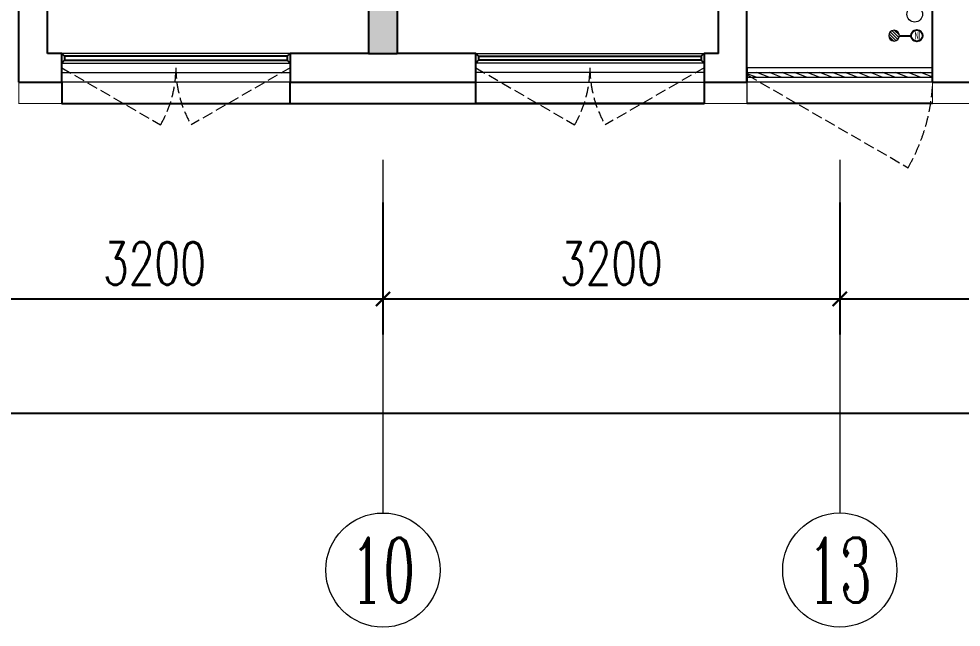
# Model space of a CAD drawing. Extents: x 3753737 to 4713801, y -857380 to 24339.
# Drawn here: x 4219063 to 4225663, y -713243 to -708980 of the extents above; entities that cross this region are included whole.
import ezdxf
from ezdxf.enums import TextEntityAlignment as Align

# ---------------------------------------------------------------- set-up
doc = ezdxf.new("R2010")
doc.units = 0
doc.header["$LTSCALE"] = 1000
doc.header["$MEASUREMENT"] = 0
doc.linetypes.add('DASH', pattern=[0.35, 0.25, -0.1])
doc.layers.get('0').update_dxf_attribs({"linetype": 'CONTINUOUS'})
doc.layers.get('Defpoints').update_dxf_attribs({"linetype": 'CONTINUOUS'})
for name, color, linetype in [('!!电气', 1, 'CONTINUOUS'), ('3-栏杆1', 252, 'CONTINUOUS'), ('VPIPE-凝结', 150, 'CONTINUOUS'), ('WALL', 252, 'CONTINUOUS'), ('保温', 6, 'CONTINUOUS'), ('看线', 185, 'CONTINUOUS')]:
    doc.layers.add(name, color=color, linetype=linetype)
for name, color, linetype, lineweight in [('AXIS', 114, 'CONTINUOUS', 20), ('AXIS_TEXT', 7, 'CONTINUOUS', 20), ('EQUIP_地漏', 7, 'CONTINUOUS', 18), ('PUB_TEXT', 7, 'CONTINUOUS', 20), ('VPIPE-废水', 31, 'TG_F', 18), ('WINDOW', 146, 'CONTINUOUS', 20)]:
    doc.layers.add(name, color=color, linetype=linetype, lineweight=lineweight)
doc.styles.add('_TCH_AXIS', font='COMPLEX', dxfattribs={"bigfont": 'GBCBIG'})
doc.styles.add('_TCH_DIM_T3', font='SIMPLEX.shx', dxfattribs={"width": 0.705882, "bigfont": 'GBCBIG.shx'})
doc.styles.add('COMPLEX', font='COMPLEX')
doc.styles.get("Standard").update_dxf_attribs({"font": 'gbenor.shx', "bigfont": 'gbcbig.shx'})
doc.styles.add('TG_LINETYPE', font='SIMPLEX', dxfattribs={"width": 0.8, "height": 3, "bigfont": 'HZTXT'})
doc.linetypes.add('TG_F', pattern='A,2,-0.3,["F",TG_LINETYPE,S=0.1,R=0,X=-0.23,Y=-0.15],0', length=2.3)
doc.dimstyles.new('_TCH_ARCH&&100', dxfattribs={"dimtxt": 297.5, "dimasz": 100, "dimexe": 250, "dimexo": 300, "dimgap": 100, "dimtad": 1, "dimdec": 0, "dimzin": 0, "dimdsep": 46, "dimtxsty": '_TCH_DIM_T3', "dimblk": 'ARCHTICK', "dimcen": 0.09, "dimclrt": 7, "dimazin": 2, "dimtfac": 1, "dimtdec": 0, "dimtix": 1, "dimtmove": 2, "dimatfit": 3, "dimfxl": 1, "dimtolj": 1, "dimtzin": 0, "dimarcsym": 0})

# ---------------------------------------------------------------- blocks, each defined once
blk = doc.blocks.new('GDFGDGRD')
at = {"layer": '保温', "linetype": 'Continuous', "ltscale": 10}
h = blk.add_hatch(dxfattribs=at)
h.set_pattern_fill('HEX', color=251, scale=10, angle=90, style=0)
h.set_pattern_definition([(90, (-70765.891, -152124.736), (-16.49778, 1e-15), [9.525, -19.05]), (210, (-70765.891, -152124.736), (8.24889, -14.2874966), [9.525, -19.05]), (150, (-70765.891, -152115.211), (-8.24889, -14.2874966), [9.525, -19.05])])
h.paths.add_polyline_path([(433016.7, 363923.7), (433216.7, 363923.7), (433216.7, 368523.7), (433016.7, 368523.7)])
at = {"layer": '保温', "color": 251, "linetype": 'ByBlock', "ltscale": 10}
blk.add_line((433016.6, 363923.7), (433216.6, 363923.7), dxfattribs=at)
blk = doc.blocks.new('ASDFSD')
at = {"layer": '3-栏杆1', "color": 5}
for p, q in [((681762.6, 334937.5), (681742.3, 334955.3)), ((681742.3, 334955.3), (681762.6, 334937.5)), ((683322.1, 334937.5), (683342.3, 334955.3)), ((683342.3, 334955.3), (683322.1, 334937.5)), ((681742.3, 334888.4), (681762.6, 334908.3)), ((683322.1, 334937.5), (681762.6, 334937.5)), ((681762.6, 334937.5), (681762.6, 334908.3)), ((681762.6, 334908.2), (683322.1, 334908.2)), ((683322.1, 334937.5), (683322.1, 334908.3)), ((683322.1, 334908.3), (683342.3, 334888.4)), ((683342.3, 334888.4), (683322.1, 334908.3))]:
    blk.add_line(p, q, dxfattribs=at)
blk = doc.blocks.new('$TwtSys$00000141')
at = {"color": 252}
for p, q in [((-47.1, 3.8), (-5, 45.9)), ((-47.1, 3.8), (-5, 45.9)), ((-43.6, -17.5), (17.5, 43.6)), ((-43.6, -17.5), (17.5, 43.6)), ((-33.2, -33.2), (33.2, 33.2)), ((-33.2, -33.2), (33.2, 33.2)), ((-16.2, -43.5), (43.8, 16.4)), ((-16.2, -43.5), (43.8, 16.4)), ((5.7, -46.1), (46.1, -5.7)), ((5.7, -46.1), (46.1, -5.7))]:
    blk.add_line(p, q, dxfattribs=at)
blk.add_circle((0, 0), 47, dxfattribs=at)
blk.add_circle((0, 0), 47, dxfattribs=at)
blk = doc.blocks.new('_ArchTick')
at = {"color": 0, "linetype": 'ByBlock', "const_width": 0.15}
blk.add_lwpolyline([(-0.5, -0.5), (0.5, 0.5)], dxfattribs=at)
blk = doc.blocks.new('*D458')
at = {"layer": 'AXIS', "color": 0, "lineweight": -2, "transparency": 16777216}
for p, q in [((-100, -944.9), (-100, -2669.9)), ((50100, -944.9), (50100, -2669.9)), ((-100, -2419.9), (50100, -2419.9))]:
    blk.add_line(p, q, dxfattribs=at)
at = {"layer": 'Defpoints', "color": 0, "transparency": 16777216}
for p in [(-100, -644.9), (50100, -644.9), (50100, -2419.9)]:
    blk.add_point(p, dxfattribs=at)
at = {"layer": 'AXIS', "color": 0, "lineweight": -2, "transparency": 16777216, "xscale": 100, "yscale": 100, "zscale": 100, "rotation": 180}
blk.add_blockref('_ArchTick', (-100, -2419.9), dxfattribs=at)
at = {"layer": 'AXIS', "color": 0, "lineweight": -2, "transparency": 16777216, "xscale": 100, "yscale": 100, "zscale": 100}
blk.add_blockref('_ArchTick', (50100, -2419.9), dxfattribs=at)
at = {"layer": 'AXIS', "color": 7, "transparency": 16777216, "insert": (25000, -2171.1), "char_height": 297.5, "attachment_point": 5, "style": '_TCH_DIM_T3'}
blk.add_mtext('\\A1;50200', dxfattribs=at)
blk = doc.blocks.new('*D462')
at = {"layer": 'AXIS', "color": 0, "lineweight": -2, "transparency": 16777216}
for p, q in [((9300, -944.9), (9300, -1869.9)), ((12500, -944.9), (12500, -1869.9)), ((9300, -1619.9), (12500, -1619.9))]:
    blk.add_line(p, q, dxfattribs=at)
at = {"layer": 'Defpoints', "color": 0, "transparency": 16777216}
for p in [(9300, -644.9), (12500, -644.9), (12500, -1619.9)]:
    blk.add_point(p, dxfattribs=at)
at = {"layer": 'AXIS', "color": 0, "lineweight": -2, "transparency": 16777216, "xscale": 100, "yscale": 100, "zscale": 100, "rotation": 180}
blk.add_blockref('_ArchTick', (9300, -1619.9), dxfattribs=at)
at = {"layer": 'AXIS', "color": 0, "lineweight": -2, "transparency": 16777216, "xscale": 100, "yscale": 100, "zscale": 100}
blk.add_blockref('_ArchTick', (12500, -1619.9), dxfattribs=at)
at = {"layer": 'AXIS', "color": 7, "transparency": 16777216, "insert": (10900, -1371.1), "char_height": 297.5, "attachment_point": 5, "style": '_TCH_DIM_T3'}
blk.add_mtext('\\A1;3200', dxfattribs=at)
blk = doc.blocks.new('*D463')
at = {"layer": 'AXIS', "color": 0, "lineweight": -2, "transparency": 16777216}
for p, q in [((12500, -944.9), (12500, -1869.9)), ((15700, -944.9), (15700, -1869.9)), ((12500, -1619.9), (15700, -1619.9))]:
    blk.add_line(p, q, dxfattribs=at)
at = {"layer": 'Defpoints', "color": 0, "transparency": 16777216}
for p in [(12500, -644.9), (15700, -644.9), (15700, -1619.9)]:
    blk.add_point(p, dxfattribs=at)
at = {"layer": 'AXIS', "color": 0, "lineweight": -2, "transparency": 16777216, "xscale": 100, "yscale": 100, "zscale": 100, "rotation": 180}
blk.add_blockref('_ArchTick', (12500, -1619.9), dxfattribs=at)
at = {"layer": 'AXIS', "color": 0, "lineweight": -2, "transparency": 16777216, "xscale": 100, "yscale": 100, "zscale": 100}
blk.add_blockref('_ArchTick', (15700, -1619.9), dxfattribs=at)
at = {"layer": 'AXIS', "color": 7, "transparency": 16777216, "insert": (14100, -1371.1), "char_height": 297.5, "attachment_point": 5, "style": '_TCH_DIM_T3'}
blk.add_mtext('\\A1;3200', dxfattribs=at)
blk = doc.blocks.new('*D464')
at = {"layer": 'AXIS', "color": 0, "lineweight": -2, "transparency": 16777216}
for p, q in [((15700, -944.9), (15700, -1869.9)), ((21500, -944.9), (21500, -1869.9)), ((15700, -1619.9), (21500, -1619.9))]:
    blk.add_line(p, q, dxfattribs=at)
at = {"layer": 'Defpoints', "color": 0, "transparency": 16777216}
for p in [(15700, -644.9), (21500, -644.9), (21500, -1619.9)]:
    blk.add_point(p, dxfattribs=at)
at = {"layer": 'AXIS', "color": 0, "lineweight": -2, "transparency": 16777216, "xscale": 100, "yscale": 100, "zscale": 100, "rotation": 180}
blk.add_blockref('_ArchTick', (15700, -1619.9), dxfattribs=at)
at = {"layer": 'AXIS', "color": 0, "lineweight": -2, "transparency": 16777216, "xscale": 100, "yscale": 100, "zscale": 100}
blk.add_blockref('_ArchTick', (21500, -1619.9), dxfattribs=at)
at = {"layer": 'AXIS', "color": 7, "transparency": 16777216, "insert": (18600, -1371.1), "char_height": 297.5, "attachment_point": 5, "style": '_TCH_DIM_T3'}
blk.add_mtext('\\A1;5800', dxfattribs=at)
blk = doc.blocks.new('_AXISO')
blk.add_circle((0, 0), 0.5)
at = {"layer": 'AXIS_TEXT', "style": 'COMPLEX', "width": 1.041667}
blk.add_attdef('A', text='', height=0.56, dxfattribs=at).set_placement((-0.25, -0.28), (0.25, -0.28), align=Align.FIT)
blk = doc.blocks.new('$WINLIB2D$00000001')
at = {"color": 0}
for points in [[(-0.5, 0.5), (-0.5, -0.5)], [(-0.5, 0.5), (0.5, 0.5)], [(0.5, -0.5), (0.5, 0.5)], [(0.5, 0.1667), (-0.5, 0.1667)], [(0.5, -0.1667), (-0.5, -0.1667)], [(-0.5, -0.5), (0.5, -0.5)]]:
    blk.add_lwpolyline(points, dxfattribs=at)
blk = doc.blocks.new('$WINLIB2D$00000039')
at = {"color": 0}
for points in [[(-0.5, 0.5), (-0.5, -0.5)], [(0.5, 0.5), (-0.5, 0.5)], [(0.5, -0.5), (0.5, 0.5)], [(-0.5, 0.1667), (0.5, 0.1667)], [(-0.3839, -0.1667), (-0.448, 0.1667)], [(-0.3159, -0.1667), (-0.38, 0.1667)], [(-0.2479, -0.1667), (-0.312, 0.1667)], [(-0.1799, -0.1667), (-0.244, 0.1667)], [(-0.1119, -0.1667), (-0.176, 0.1667)], [(-0.0439, -0.1667), (-0.108, 0.1667)], [(0.0241, -0.1667), (-0.04, 0.1667)], [(0.0921, -0.1667), (0.028, 0.1667)], [(0.16, -0.1667), (0.0959, 0.1667)], [(0.228, -0.1667), (0.1639, 0.1667)], [(0.296, -0.1667), (0.2319, 0.1667)], [(0.364, -0.1667), (0.2999, 0.1667)], [(0.432, -0.1667), (0.3679, 0.1667)], [(0.5, -0.1667), (0.4359, 0.1667)], [(-0.4519, -0.1667), (-0.5, 0.0836)], [(-0.5, -0.1667), (0.5, -0.1667)], [(0.5, -0.5), (-0.5, -0.5)]]:
    blk.add_lwpolyline(points, dxfattribs=at)
blk = doc.blocks.new('A$C1C403CBE')
at = {"color": 252, "const_width": 8}
for points in [[(9950, -100), (9950, -250), (10250, -250), (10250, -100)], [(15050, -100), (15050, -250), (14750, -250), (14750, -100)], [(16650, -100), (16650, -250), (16350, -250), (16350, -100)]]:
    blk.add_lwpolyline(points, dxfattribs=at)
at = {"layer": 'AXIS'}
for p, q in [((12500, -644.9), (12500, -3119.9)), ((15700, -644.8), (15700, -3119.8))]:
    blk.add_line(p, q, dxfattribs=at)
at = {"layer": 'VPIPE-凝结', "color": 252, "ltscale": 0.1}
blk.add_lwpolyline([(16117.6, 225), (16200, 225)], dxfattribs=at)
at = {"layer": 'VPIPE-凝结', "color": 252}
blk.add_circle((16240, 225), 40, dxfattribs=at)
at = {"layer": 'VPIPE-废水', "color": 252}
blk.add_circle((16225, 375), 55, dxfattribs=at)
at = {"layer": 'WALL', "color": 252}
for p, q in [((12400, 4700), (12400, 100)), ((12600, 4700), (12600, 100)), ((10150, 100), (10150, 700)), ((14850, 100), (14850, 700)), ((9950, -100), (9950, 500)), ((15050, -100), (15050, 500)), ((16350, 0), (16350, 500)), ((10250, 100), (10150, 100)), ((10250, -100), (10250, 100)), ((12400, 100), (11850, 100)), ((11850, 100), (11850, -100)), ((13150, 100), (12600, 100)), ((13150, -100), (13150, 100)), ((14850, 100), (14750, 100)), ((14750, 100), (14750, -100)), ((16350, -100), (16350, 0)), ((9950, -100), (10250, -100)), ((11850, -100), (12500, -100)), ((12500, -100), (13150, -100)), ((14750, -100), (15050, -100)), ((16350, -100), (16550, -100)), ((16550, -100), (16550, -100)), ((16550, -100), (16650, -100))]:
    blk.add_line(p, q, dxfattribs=at)
at = {"layer": 'WINDOW', "color": 252, "linetype": 'DASH', "ltscale": 0.3}
for points in [[(10250, 0), (10942.8, -400, 0.131652), (11050, 0)], [(11850, 0), (11157.2, -400, -0.131652), (11050, 0)], [(13150, 0), (13842.8, -400, 0.131652), (13950, 0)], [(14750, 0), (14057.2, -400, -0.131652), (13950, 0)], [(15051.9, -50), (16177.8, -700, 0.131652), (16351.9, -50)]]:
    blk.add_lwpolyline(points, format="xyb", dxfattribs=at)
at = {"layer": '看线', "color": 252, "ltscale": 0.5}
for points in [[(10250, -100), (10250, -250), (11850, -250), (11850, -100)], [(14750, -100), (14750, -250), (13150, -250), (13150, -100)], [(10250, -250), (14750, -250)], [(16350, -250), (15050, -250)]]:
    blk.add_lwpolyline(points, dxfattribs=at)
at = {"color": 252}
for name, p in [('GDFGDGRD', (-420616.6, -363823.7)), ('ASDFSD', (-671492.3, -334855.3))]:
    blk.add_blockref(name, p, dxfattribs=at)
at = {"color": 252, "xscale": -1}
blk.add_blockref('ASDFSD', (696492.3, -334855.3), dxfattribs=at)
at = {"layer": 'AXIS'}
ref = blk.add_blockref('_AXISO', (12500, -3519.9), dxfattribs=dict(at, xscale=800, yscale=800, zscale=800))
ref.add_attrib('A', '10', dxfattribs={"layer": 'AXIS_TEXT', "height": 452.55, "style": '_TCH_AXIS', "width": 0.724138}).set_placement((12273.7, -3746.2), (12726.3, -3746.2), align=Align.FIT)
ref = blk.add_blockref('_AXISO', (15700, -3519.8), dxfattribs=dict(at, xscale=800, yscale=800, zscale=800))
ref.add_attrib('A', '13', dxfattribs={"layer": 'AXIS_TEXT', "height": 452.55, "style": '_TCH_AXIS', "width": 0.724138}).set_placement((15473.7, -3746.1), (15926.3, -3746.1), align=Align.FIT)
at = {"layer": 'EQUIP_地漏', "color": 252, "xscale": 0.8, "yscale": -0.8, "zscale": 0.8, "rotation": 179.999999999993}
blk.add_blockref('$TwtSys$00000141', (16080, 225), dxfattribs=at)
at = {"layer": 'WINDOW', "color": 252}
for name, p, xscale, yscale, zscale in [('$WINLIB2D$00000001', (11050, 0), -1600, -200, -1600), ('$WINLIB2D$00000001', (13950, 0), 1600, -200, 1600), ('$WINLIB2D$00000039', (15701, -50), 1299.999999983003, 100, 1299.999999983003)]:
    blk.add_blockref(name, p, dxfattribs=dict(at, xscale=xscale, yscale=yscale, zscale=zscale))
at = {"layer": 'PUB_TEXT', "color": 252, "width": 0.6}
blk.add_text('NL', height=56, dxfattribs=at).set_placement((16223.2, 197))
at = {"layer": 'AXIS'}
for p1, p2, distance, text, picture, middle in [((-100, -644.9), (50100, -644.9), -1775, '50200', '*D458', (25000, -2171.1)), ((9300, -644.9), (12500, -644.9), -975, '3200', '*D462', (10900, -1371.1)), ((12500, -644.9), (15700, -644.9), -975, '3200', '*D463', (14100, -1371.1)), ((15700, -644.9), (21500, -644.9), -975, '5800', '*D464', (18600, -1371.1))]:
    dim = blk.add_aligned_dim(p1=p1, p2=p2, distance=distance, text=text, dimstyle='_TCH_ARCH&&100', dxfattribs=at)
    dim.commit()
    dim.dimension.update_dxf_attribs({"geometry": picture, "text_midpoint": middle})

msp = doc.modelspace()

# ---------------------------------------------------------------- block references
at = {"layer": '!!电气'}
msp.add_blockref('A$C1C403CBE', (4209113.4, -709322.9), dxfattribs=at)

doc.saveas('drawing.dxf')
